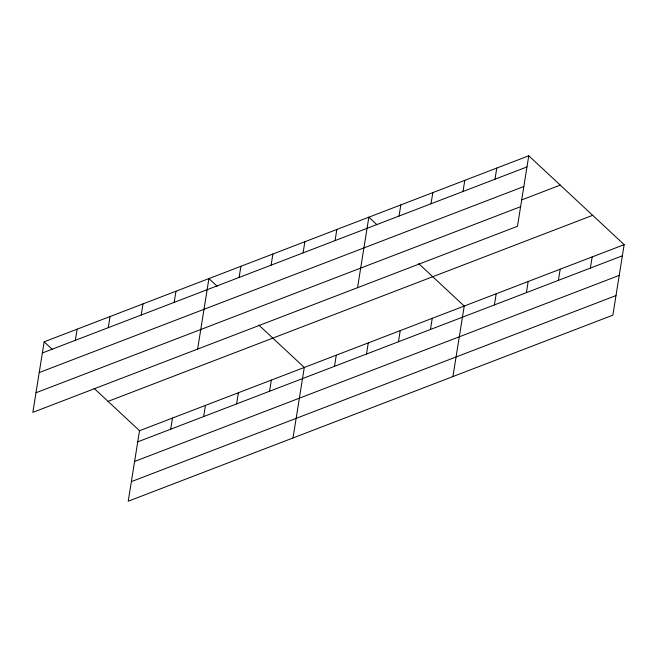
<?xml version="1.0" encoding="UTF-8"?>
<svg xmlns="http://www.w3.org/2000/svg" width="657" height="657" viewBox="0 0 657 657"><rect width="100%" height="100%" fill="white"/><g stroke="black" fill="none" stroke-linecap="round" stroke-linejoin="round"><path stroke-width="0.99" d="M44.142 341.837L32.85 412.35L517.47 226.287L528.77 155.783L44.142 341.837L52.388 349.516M75.317 340.326L77.099 329.182M108.265 327.679L110.056 316.534M141.222 315.023L143.004 303.879M94.05 388.336L139.53 430.713L128.23 501.217L612.858 315.163L624.15 244.65L528.77 155.783M174.179 302.376L175.961 291.232M170.697 429.202L172.479 418.057M197.626 349.089L208.918 278.576L217.163 286.255M203.654 416.554L205.436 405.402M239.115 277.443L240.897 266.299M236.602 403.899L238.392 392.755M271.103 265.165L272.885 254.021M269.559 391.243L271.341 380.099M303.082 252.879L304.873 241.735M293.006 437.964L304.298 367.452L258.817 325.075M335.07 240.602L336.852 229.457M334.495 366.319L336.285 355.174M357.548 287.692L368.84 217.18L377.085 224.858M366.483 354.033L368.273 342.888M399.037 216.046L400.827 204.902M398.471 341.755L400.253 330.611M431.025 203.76L432.815 192.616M430.458 329.477L432.24 318.333M463.013 191.483L464.795 180.338M452.928 376.56L464.228 306.055L418.747 263.679M495 179.205L496.782 168.061M494.425 304.914L496.207 293.769M526.413 292.636L528.195 281.492M558.393 280.358L560.183 269.214M590.38 268.081L592.162 256.936M42.36 352.981L526.98 166.927M39.223 372.568L523.843 186.514M521.674 199.917L560.24 185.11M35.987 392.755L520.607 206.7M108.052 401.378L592.671 215.324M139.53 430.713L624.15 244.65M137.74 441.857L622.368 255.795M134.603 461.444L619.231 275.39M131.375 481.63L615.995 295.576"/></g></svg>
